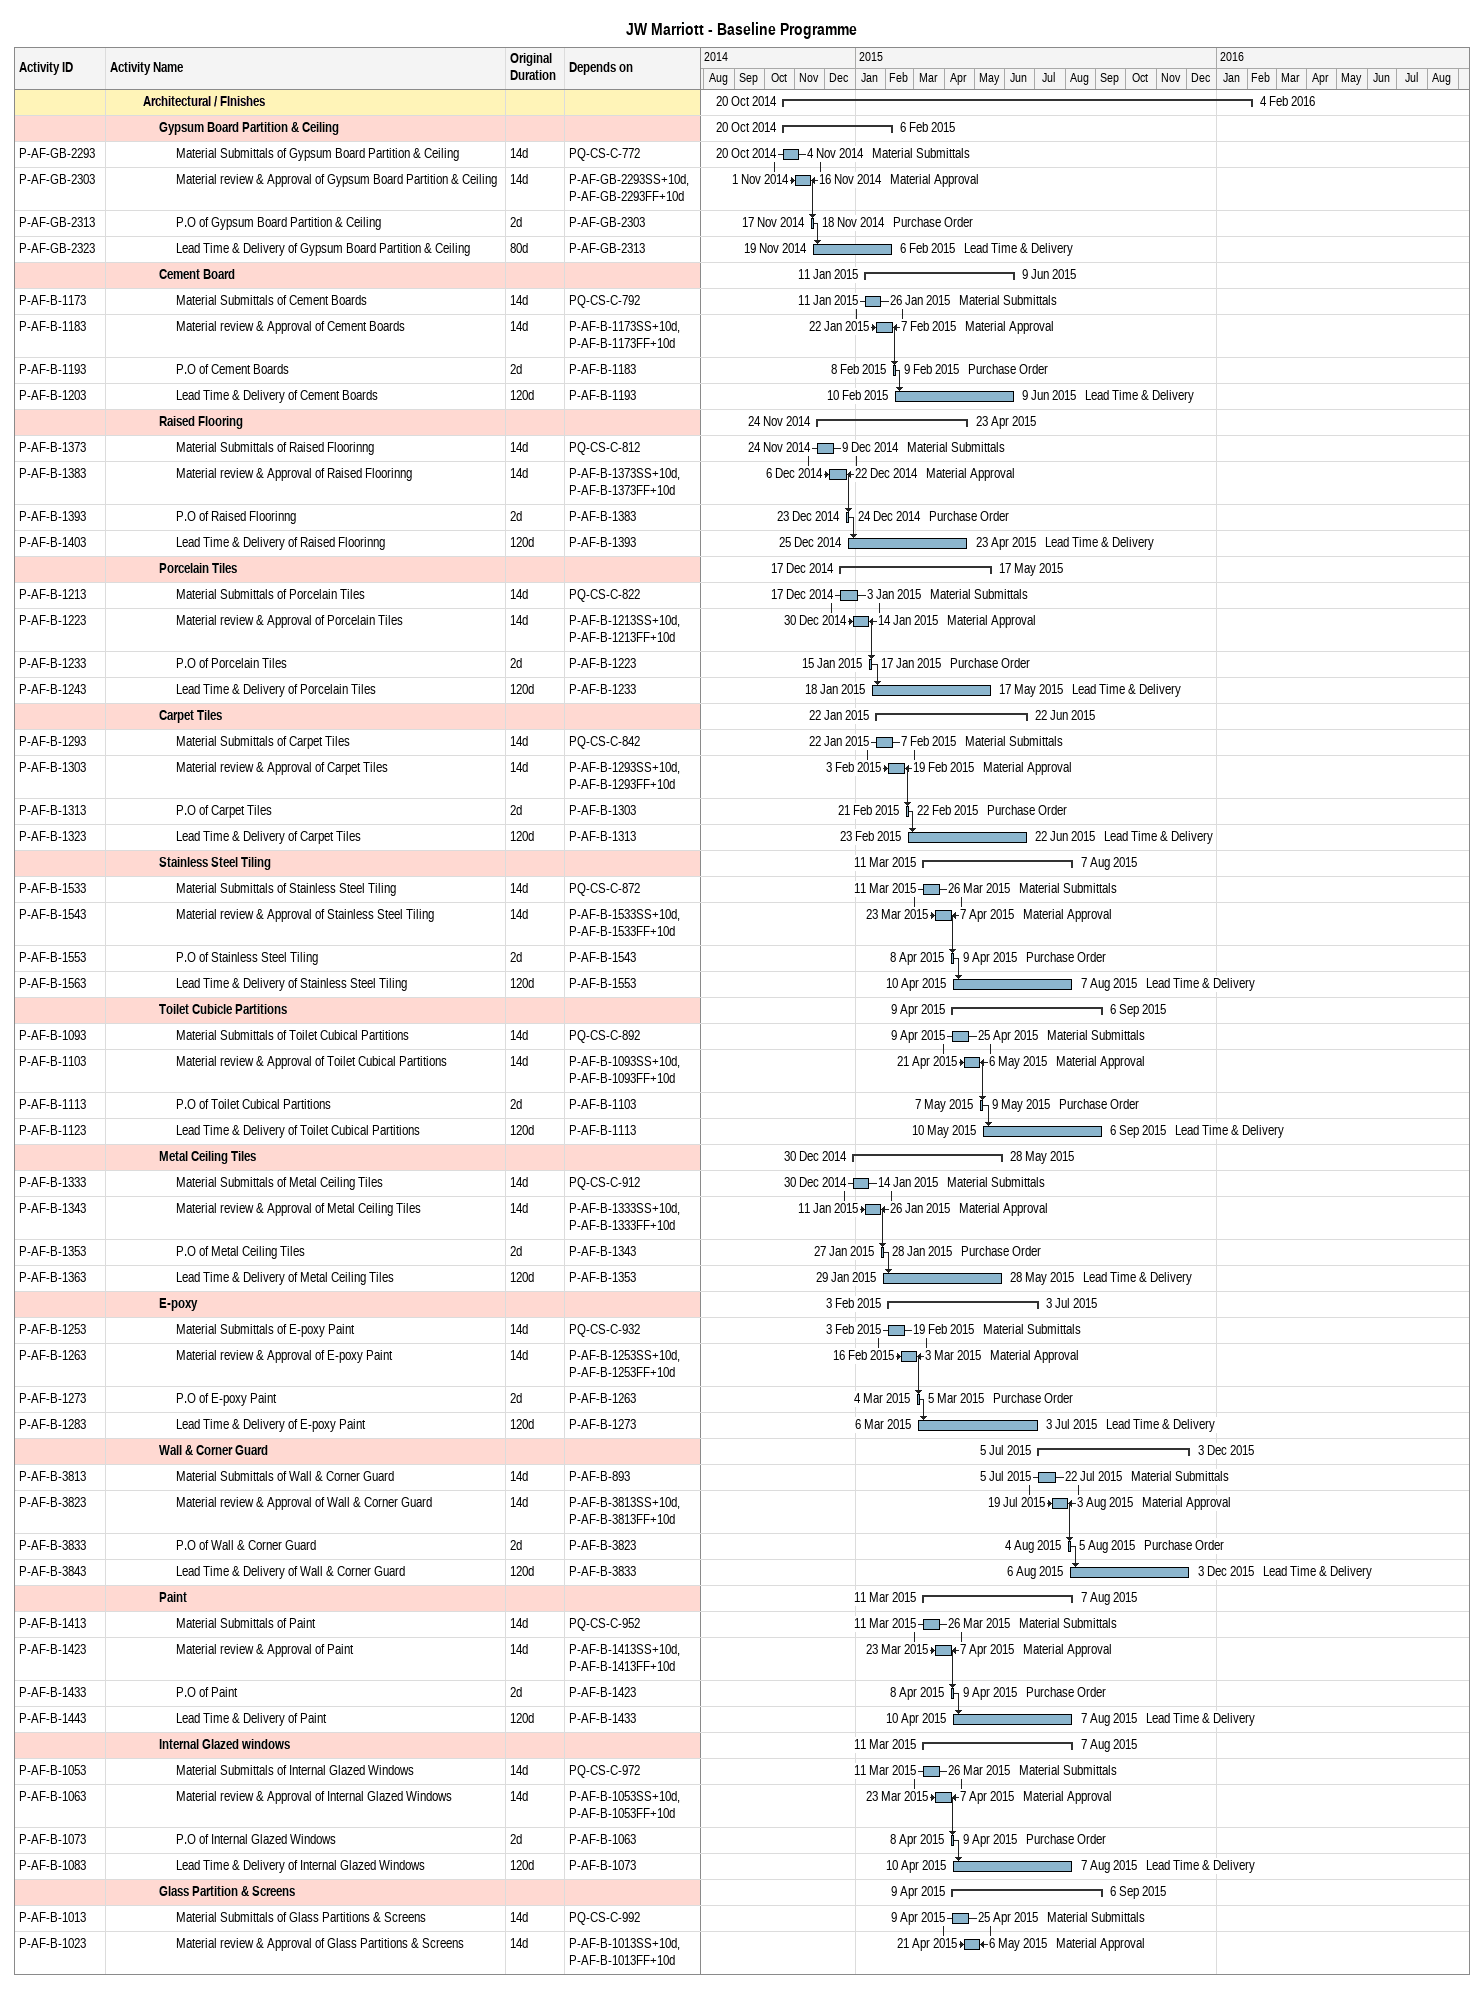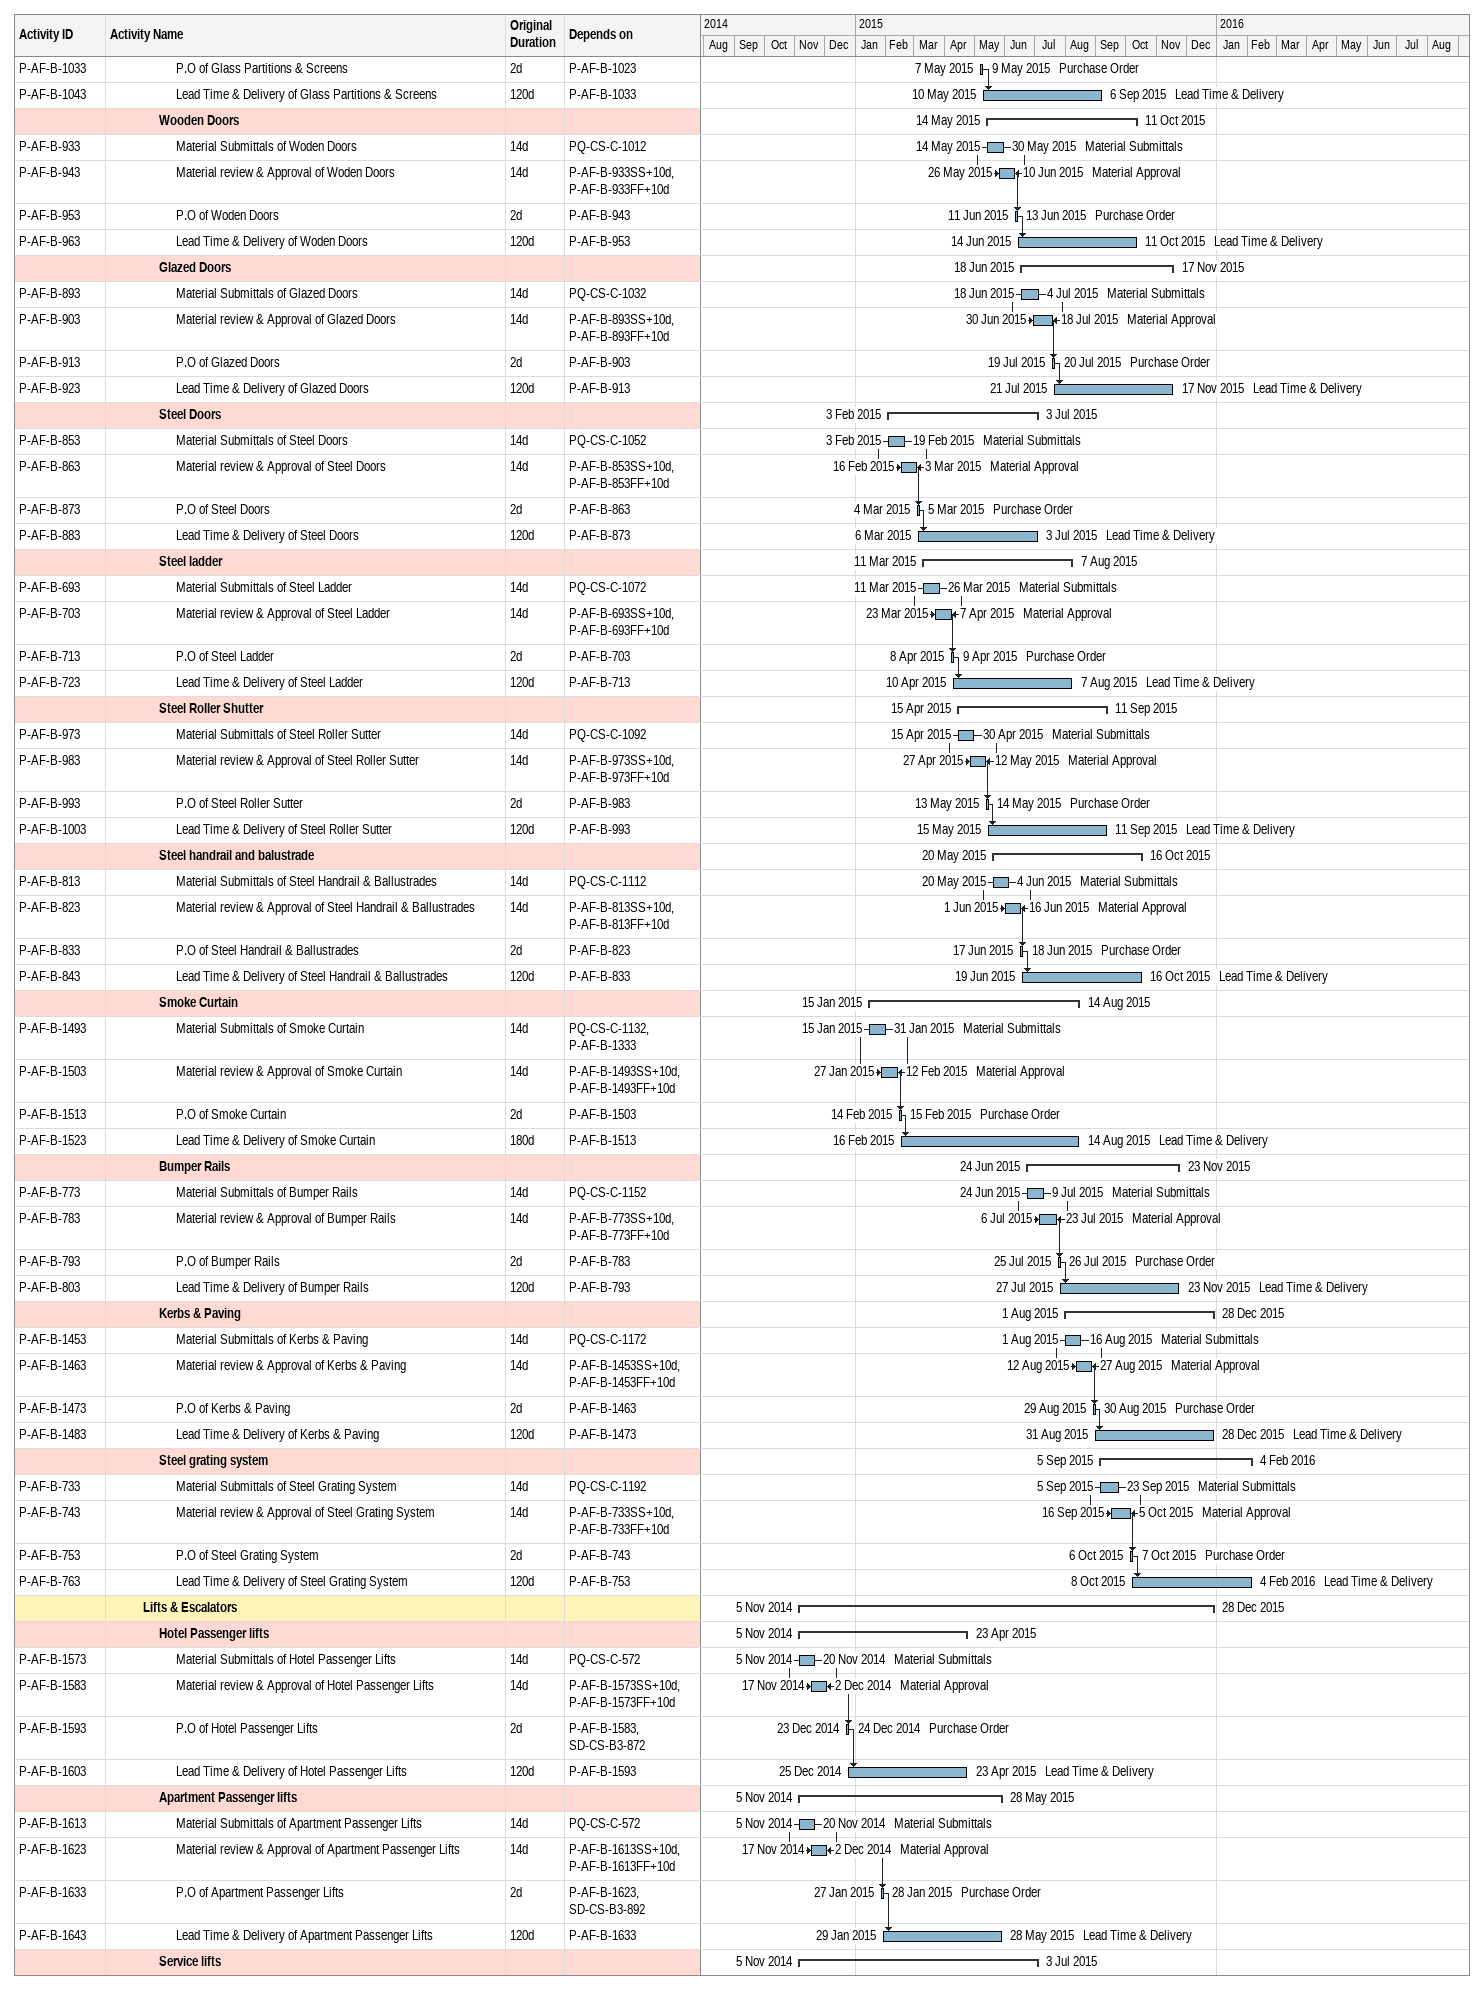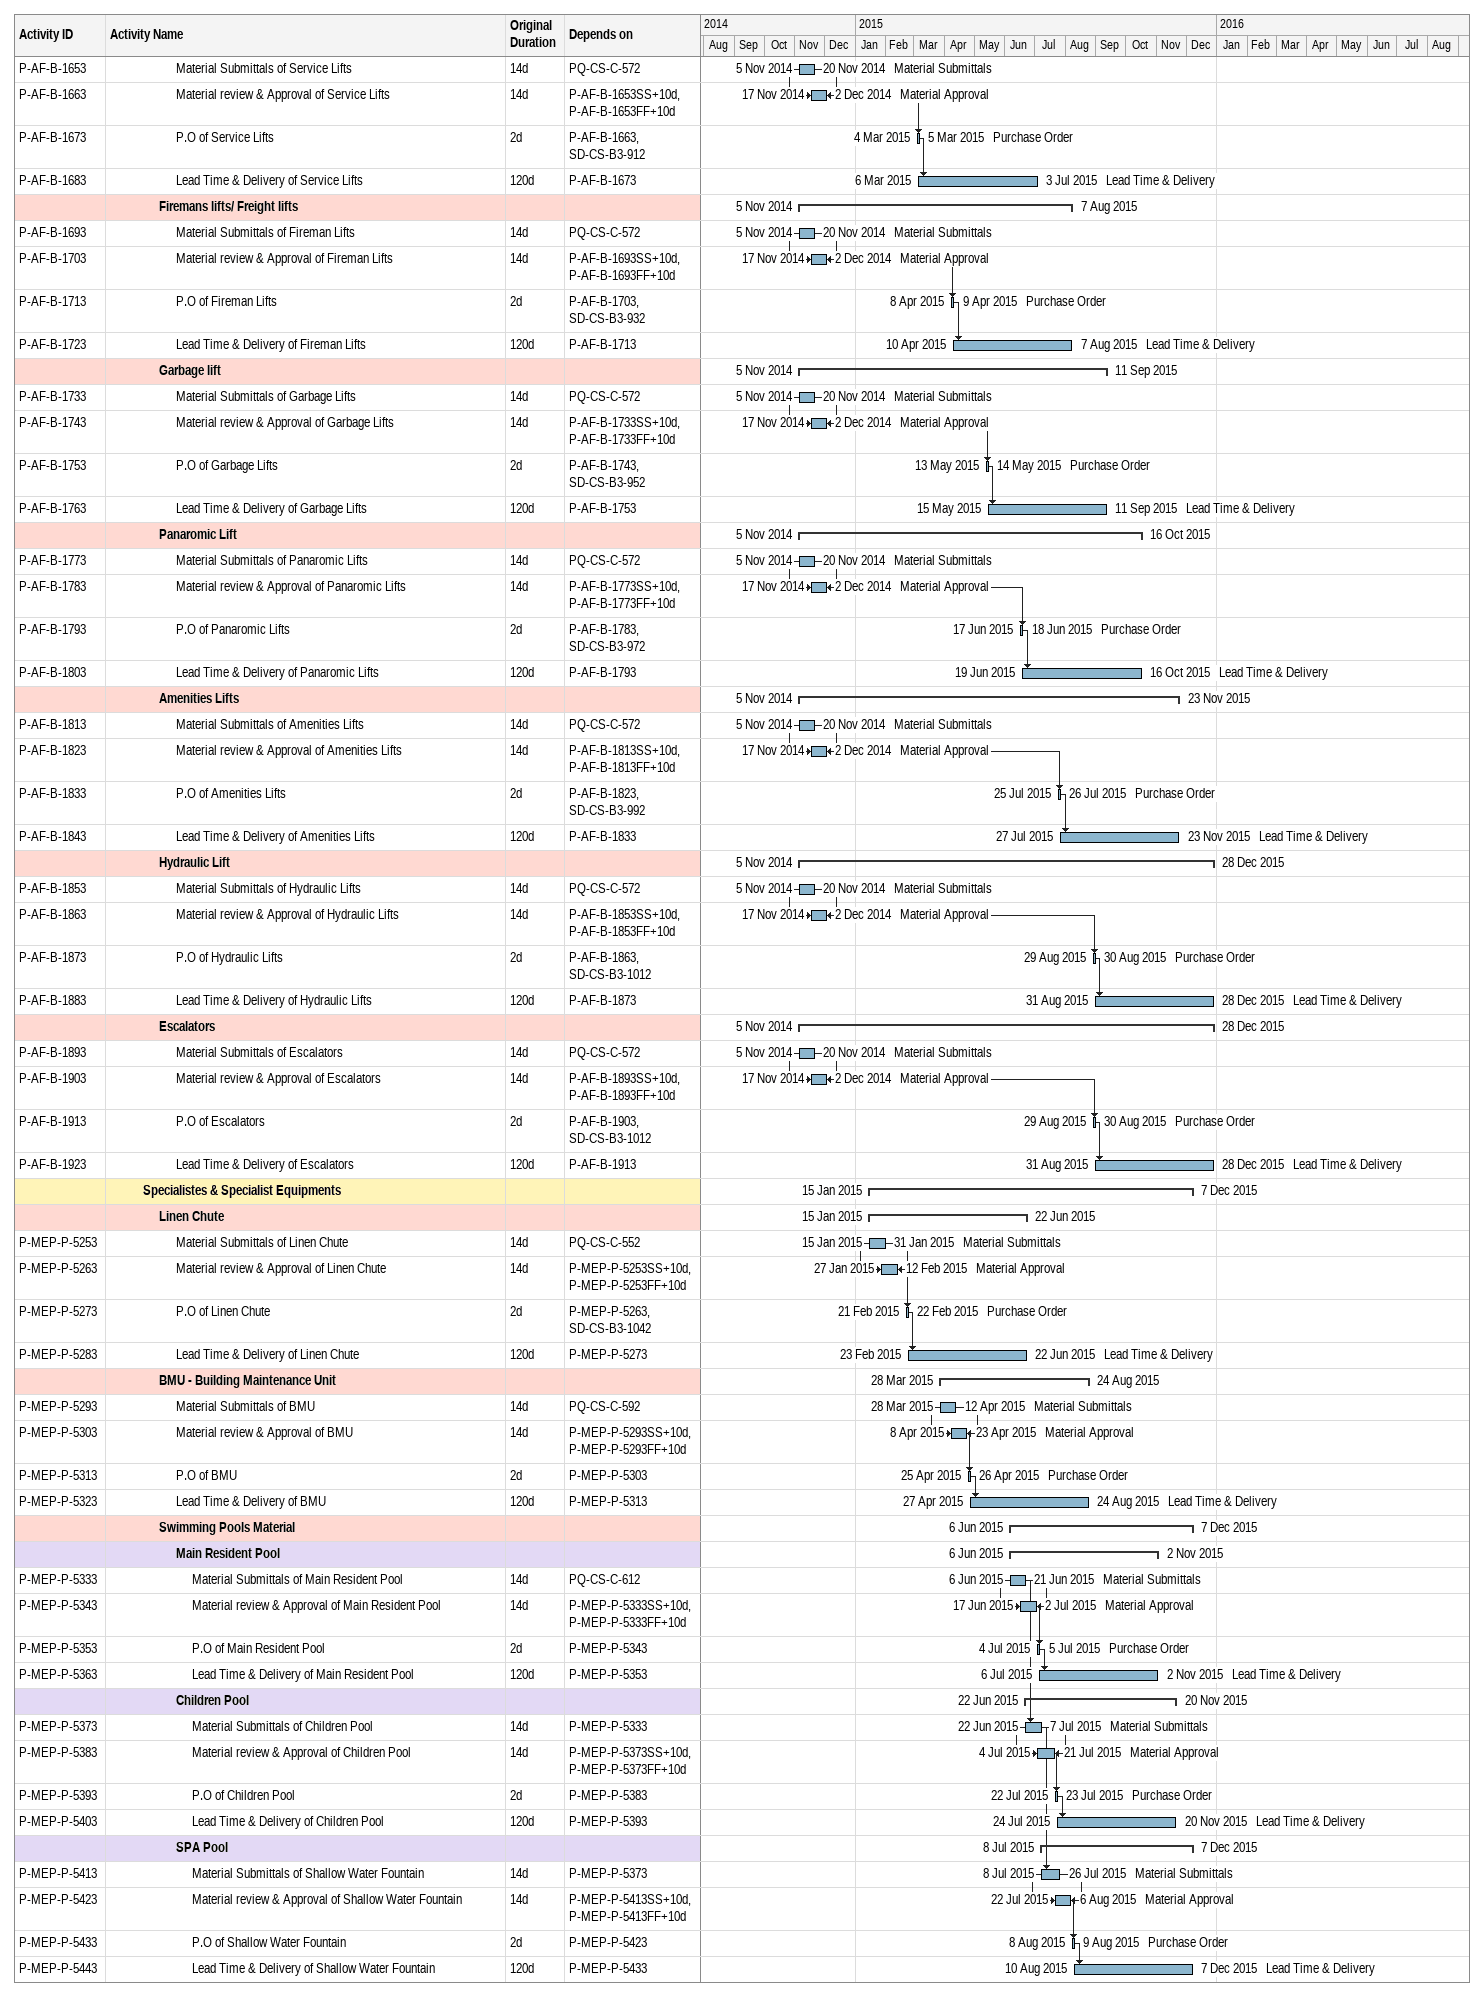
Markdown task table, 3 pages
JW Marriott - Baseline Programme

| ID | Level | Task | Original duration | Start | Finish | Predecessors | Resources |
|---|---|---|---|---|---|---|---|
|  | 3 | **Architectural / FInishes** |  | 2014-10-20 | 2016-02-04 |  |  |
|  | 4 | **Gypsum Board Partition & Ceiling** |  | 2014-10-20 | 2015-02-06 |  |  |
| P-AF-GB-2293 | 5 | Material Submittals of Gypsum Board Partition & Ceiling | 14d | 2014-10-20 | 2014-11-04 | PQ-CS-C-772 | Material Submittals |
| P-AF-GB-2303 | 5 | Material review & Approval of Gypsum Board Partition & Ceiling | 14d | 2014-11-01 | 2014-11-16 | P-AF-GB-2293SS+10d, P-AF-GB-2293FF+10d | Material Approval |
| P-AF-GB-2313 | 5 | P.O of Gypsum Board Partition & Ceiling | 2d | 2014-11-17 | 2014-11-18 | P-AF-GB-2303 | Purchase Order |
| P-AF-GB-2323 | 5 | Lead Time & Delivery of Gypsum Board Partition & Ceiling | 80d | 2014-11-19 | 2015-02-06 | P-AF-GB-2313 | Lead Time & Delivery |
|  | 4 | **Cement Board** |  | 2015-01-11 | 2015-06-09 |  |  |
| P-AF-B-1173 | 5 | Material Submittals of Cement Boards | 14d | 2015-01-11 | 2015-01-26 | PQ-CS-C-792 | Material Submittals |
| P-AF-B-1183 | 5 | Material review & Approval of Cement Boards | 14d | 2015-01-22 | 2015-02-07 | P-AF-B-1173SS+10d, P-AF-B-1173FF+10d | Material Approval |
| P-AF-B-1193 | 5 | P.O of Cement Boards | 2d | 2015-02-08 | 2015-02-09 | P-AF-B-1183 | Purchase Order |
| P-AF-B-1203 | 5 | Lead Time & Delivery of Cement Boards | 120d | 2015-02-10 | 2015-06-09 | P-AF-B-1193 | Lead Time & Delivery |
|  | 4 | **Raised Flooring** |  | 2014-11-24 | 2015-04-23 |  |  |
| P-AF-B-1373 | 5 | Material Submittals of Raised Floorinng | 14d | 2014-11-24 | 2014-12-09 | PQ-CS-C-812 | Material Submittals |
| P-AF-B-1383 | 5 | Material review & Approval of Raised Floorinng | 14d | 2014-12-06 | 2014-12-22 | P-AF-B-1373SS+10d, P-AF-B-1373FF+10d | Material Approval |
| P-AF-B-1393 | 5 | P.O of Raised Floorinng | 2d | 2014-12-23 | 2014-12-24 | P-AF-B-1383 | Purchase Order |
| P-AF-B-1403 | 5 | Lead Time & Delivery of Raised Floorinng | 120d | 2014-12-25 | 2015-04-23 | P-AF-B-1393 | Lead Time & Delivery |
|  | 4 | **Porcelain Tiles** |  | 2014-12-17 | 2015-05-17 |  |  |
| P-AF-B-1213 | 5 | Material Submittals of Porcelain Tiles | 14d | 2014-12-17 | 2015-01-03 | PQ-CS-C-822 | Material Submittals |
| P-AF-B-1223 | 5 | Material review & Approval of Porcelain Tiles | 14d | 2014-12-30 | 2015-01-14 | P-AF-B-1213SS+10d, P-AF-B-1213FF+10d | Material Approval |
| P-AF-B-1233 | 5 | P.O of Porcelain Tiles | 2d | 2015-01-15 | 2015-01-17 | P-AF-B-1223 | Purchase Order |
| P-AF-B-1243 | 5 | Lead Time & Delivery of Porcelain Tiles | 120d | 2015-01-18 | 2015-05-17 | P-AF-B-1233 | Lead Time & Delivery |
|  | 4 | **Carpet Tiles** |  | 2015-01-22 | 2015-06-22 |  |  |
| P-AF-B-1293 | 5 | Material Submittals of Carpet Tiles | 14d | 2015-01-22 | 2015-02-07 | PQ-CS-C-842 | Material Submittals |
| P-AF-B-1303 | 5 | Material review & Approval of Carpet Tiles | 14d | 2015-02-03 | 2015-02-19 | P-AF-B-1293SS+10d, P-AF-B-1293FF+10d | Material Approval |
| P-AF-B-1313 | 5 | P.O of Carpet Tiles | 2d | 2015-02-21 | 2015-02-22 | P-AF-B-1303 | Purchase Order |
| P-AF-B-1323 | 5 | Lead Time & Delivery of Carpet Tiles | 120d | 2015-02-23 | 2015-06-22 | P-AF-B-1313 | Lead Time & Delivery |
|  | 4 | **Stainless Steel Tiling** |  | 2015-03-11 | 2015-08-07 |  |  |
| P-AF-B-1533 | 5 | Material Submittals of Stainless Steel Tiling | 14d | 2015-03-11 | 2015-03-26 | PQ-CS-C-872 | Material Submittals |
| P-AF-B-1543 | 5 | Material review & Approval of Stainless Steel Tiling | 14d | 2015-03-23 | 2015-04-07 | P-AF-B-1533SS+10d, P-AF-B-1533FF+10d | Material Approval |
| P-AF-B-1553 | 5 | P.O of Stainless Steel Tiling | 2d | 2015-04-08 | 2015-04-09 | P-AF-B-1543 | Purchase Order |
| P-AF-B-1563 | 5 | Lead Time & Delivery of Stainless Steel Tiling | 120d | 2015-04-10 | 2015-08-07 | P-AF-B-1553 | Lead Time & Delivery |
|  | 4 | **Toilet Cubicle Partitions** |  | 2015-04-09 | 2015-09-06 |  |  |
| P-AF-B-1093 | 5 | Material Submittals of Toilet Cubical Partitions | 14d | 2015-04-09 | 2015-04-25 | PQ-CS-C-892 | Material Submittals |
| P-AF-B-1103 | 5 | Material review & Approval of Toilet Cubical Partitions | 14d | 2015-04-21 | 2015-05-06 | P-AF-B-1093SS+10d, P-AF-B-1093FF+10d | Material Approval |
| P-AF-B-1113 | 5 | P.O of Toilet Cubical Partitions | 2d | 2015-05-07 | 2015-05-09 | P-AF-B-1103 | Purchase Order |
| P-AF-B-1123 | 5 | Lead Time & Delivery of Toilet Cubical Partitions | 120d | 2015-05-10 | 2015-09-06 | P-AF-B-1113 | Lead Time & Delivery |
|  | 4 | **Metal Ceiling Tiles** |  | 2014-12-30 | 2015-05-28 |  |  |
| P-AF-B-1333 | 5 | Material Submittals of Metal Ceiling Tiles | 14d | 2014-12-30 | 2015-01-14 | PQ-CS-C-912 | Material Submittals |
| P-AF-B-1343 | 5 | Material review & Approval of Metal Ceiling Tiles | 14d | 2015-01-11 | 2015-01-26 | P-AF-B-1333SS+10d, P-AF-B-1333FF+10d | Material Approval |
| P-AF-B-1353 | 5 | P.O of Metal Ceiling Tiles | 2d | 2015-01-27 | 2015-01-28 | P-AF-B-1343 | Purchase Order |
| P-AF-B-1363 | 5 | Lead Time & Delivery of Metal Ceiling Tiles | 120d | 2015-01-29 | 2015-05-28 | P-AF-B-1353 | Lead Time & Delivery |
|  | 4 | **E-poxy** |  | 2015-02-03 | 2015-07-03 |  |  |
| P-AF-B-1253 | 5 | Material Submittals of E-poxy Paint | 14d | 2015-02-03 | 2015-02-19 | PQ-CS-C-932 | Material Submittals |
| P-AF-B-1263 | 5 | Material review & Approval of E-poxy Paint | 14d | 2015-02-16 | 2015-03-03 | P-AF-B-1253SS+10d, P-AF-B-1253FF+10d | Material Approval |
| P-AF-B-1273 | 5 | P.O of E-poxy Paint | 2d | 2015-03-04 | 2015-03-05 | P-AF-B-1263 | Purchase Order |
| P-AF-B-1283 | 5 | Lead Time & Delivery of E-poxy Paint | 120d | 2015-03-06 | 2015-07-03 | P-AF-B-1273 | Lead Time & Delivery |
|  | 4 | **Wall & Corner Guard** |  | 2015-07-05 | 2015-12-03 |  |  |
| P-AF-B-3813 | 5 | Material Submittals of Wall & Corner Guard | 14d | 2015-07-05 | 2015-07-22 | P-AF-B-893 | Material Submittals |
| P-AF-B-3823 | 5 | Material review & Approval of Wall & Corner Guard | 14d | 2015-07-19 | 2015-08-03 | P-AF-B-3813SS+10d, P-AF-B-3813FF+10d | Material Approval |
| P-AF-B-3833 | 5 | P.O of Wall & Corner Guard | 2d | 2015-08-04 | 2015-08-05 | P-AF-B-3823 | Purchase Order |
| P-AF-B-3843 | 5 | Lead Time & Delivery of Wall & Corner Guard | 120d | 2015-08-06 | 2015-12-03 | P-AF-B-3833 | Lead Time & Delivery |
|  | 4 | **Paint** |  | 2015-03-11 | 2015-08-07 |  |  |
| P-AF-B-1413 | 5 | Material Submittals of Paint | 14d | 2015-03-11 | 2015-03-26 | PQ-CS-C-952 | Material Submittals |
| P-AF-B-1423 | 5 | Material review & Approval of Paint | 14d | 2015-03-23 | 2015-04-07 | P-AF-B-1413SS+10d, P-AF-B-1413FF+10d | Material Approval |
| P-AF-B-1433 | 5 | P.O of Paint | 2d | 2015-04-08 | 2015-04-09 | P-AF-B-1423 | Purchase Order |
| P-AF-B-1443 | 5 | Lead Time & Delivery of Paint | 120d | 2015-04-10 | 2015-08-07 | P-AF-B-1433 | Lead Time & Delivery |
|  | 4 | **Internal Glazed windows** |  | 2015-03-11 | 2015-08-07 |  |  |
| P-AF-B-1053 | 5 | Material Submittals of Internal Glazed Windows | 14d | 2015-03-11 | 2015-03-26 | PQ-CS-C-972 | Material Submittals |
| P-AF-B-1063 | 5 | Material review & Approval of Internal Glazed Windows | 14d | 2015-03-23 | 2015-04-07 | P-AF-B-1053SS+10d, P-AF-B-1053FF+10d | Material Approval |
| P-AF-B-1073 | 5 | P.O of Internal Glazed Windows | 2d | 2015-04-08 | 2015-04-09 | P-AF-B-1063 | Purchase Order |
| P-AF-B-1083 | 5 | Lead Time & Delivery of Internal Glazed Windows | 120d | 2015-04-10 | 2015-08-07 | P-AF-B-1073 | Lead Time & Delivery |
|  | 4 | **Glass Partition & Screens** |  | 2015-04-09 | 2015-09-06 |  |  |
| P-AF-B-1013 | 5 | Material Submittals of Glass Partitions & Screens | 14d | 2015-04-09 | 2015-04-25 | PQ-CS-C-992 | Material Submittals |
| P-AF-B-1023 | 5 | Material review & Approval of Glass Partitions & Screens | 14d | 2015-04-21 | 2015-05-06 | P-AF-B-1013SS+10d, P-AF-B-1013FF+10d | Material Approval |
| P-AF-B-1033 | 5 | P.O of Glass Partitions & Screens | 2d | 2015-05-07 | 2015-05-09 | P-AF-B-1023 | Purchase Order |
| P-AF-B-1043 | 5 | Lead Time & Delivery of Glass Partitions & Screens | 120d | 2015-05-10 | 2015-09-06 | P-AF-B-1033 | Lead Time & Delivery |
|  | 4 | **Wooden Doors** |  | 2015-05-14 | 2015-10-11 |  |  |
| P-AF-B-933 | 5 | Material Submittals of Woden Doors | 14d | 2015-05-14 | 2015-05-30 | PQ-CS-C-1012 | Material Submittals |
| P-AF-B-943 | 5 | Material review & Approval of Woden Doors | 14d | 2015-05-26 | 2015-06-10 | P-AF-B-933SS+10d, P-AF-B-933FF+10d | Material Approval |
| P-AF-B-953 | 5 | P.O of Woden Doors | 2d | 2015-06-11 | 2015-06-13 | P-AF-B-943 | Purchase Order |
| P-AF-B-963 | 5 | Lead Time & Delivery of Woden Doors | 120d | 2015-06-14 | 2015-10-11 | P-AF-B-953 | Lead Time & Delivery |
|  | 4 | **Glazed Doors** |  | 2015-06-18 | 2015-11-17 |  |  |
| P-AF-B-893 | 5 | Material Submittals of Glazed Doors | 14d | 2015-06-18 | 2015-07-04 | PQ-CS-C-1032 | Material Submittals |
| P-AF-B-903 | 5 | Material review & Approval of Glazed Doors | 14d | 2015-06-30 | 2015-07-18 | P-AF-B-893SS+10d, P-AF-B-893FF+10d | Material Approval |
| P-AF-B-913 | 5 | P.O of Glazed Doors | 2d | 2015-07-19 | 2015-07-20 | P-AF-B-903 | Purchase Order |
| P-AF-B-923 | 5 | Lead Time & Delivery of Glazed Doors | 120d | 2015-07-21 | 2015-11-17 | P-AF-B-913 | Lead Time & Delivery |
|  | 4 | **Steel Doors** |  | 2015-02-03 | 2015-07-03 |  |  |
| P-AF-B-853 | 5 | Material Submittals of Steel Doors | 14d | 2015-02-03 | 2015-02-19 | PQ-CS-C-1052 | Material Submittals |
| P-AF-B-863 | 5 | Material review & Approval of Steel Doors | 14d | 2015-02-16 | 2015-03-03 | P-AF-B-853SS+10d, P-AF-B-853FF+10d | Material Approval |
| P-AF-B-873 | 5 | P.O of Steel Doors | 2d | 2015-03-04 | 2015-03-05 | P-AF-B-863 | Purchase Order |
| P-AF-B-883 | 5 | Lead Time & Delivery of Steel Doors | 120d | 2015-03-06 | 2015-07-03 | P-AF-B-873 | Lead Time & Delivery |
|  | 4 | **Steel ladder** |  | 2015-03-11 | 2015-08-07 |  |  |
| P-AF-B-693 | 5 | Material Submittals of Steel Ladder | 14d | 2015-03-11 | 2015-03-26 | PQ-CS-C-1072 | Material Submittals |
| P-AF-B-703 | 5 | Material review & Approval of Steel Ladder | 14d | 2015-03-23 | 2015-04-07 | P-AF-B-693SS+10d, P-AF-B-693FF+10d | Material Approval |
| P-AF-B-713 | 5 | P.O of Steel Ladder | 2d | 2015-04-08 | 2015-04-09 | P-AF-B-703 | Purchase Order |
| P-AF-B-723 | 5 | Lead Time & Delivery of Steel Ladder | 120d | 2015-04-10 | 2015-08-07 | P-AF-B-713 | Lead Time & Delivery |
|  | 4 | **Steel Roller Shutter** |  | 2015-04-15 | 2015-09-11 |  |  |
| P-AF-B-973 | 5 | Material Submittals of Steel Roller Sutter | 14d | 2015-04-15 | 2015-04-30 | PQ-CS-C-1092 | Material Submittals |
| P-AF-B-983 | 5 | Material review & Approval of Steel Roller Sutter | 14d | 2015-04-27 | 2015-05-12 | P-AF-B-973SS+10d, P-AF-B-973FF+10d | Material Approval |
| P-AF-B-993 | 5 | P.O of Steel Roller Sutter | 2d | 2015-05-13 | 2015-05-14 | P-AF-B-983 | Purchase Order |
| P-AF-B-1003 | 5 | Lead Time & Delivery of Steel Roller Sutter | 120d | 2015-05-15 | 2015-09-11 | P-AF-B-993 | Lead Time & Delivery |
|  | 4 | **Steel handrail and balustrade** |  | 2015-05-20 | 2015-10-16 |  |  |
| P-AF-B-813 | 5 | Material Submittals of Steel Handrail & Ballustrades | 14d | 2015-05-20 | 2015-06-04 | PQ-CS-C-1112 | Material Submittals |
| P-AF-B-823 | 5 | Material review & Approval of Steel Handrail & Ballustrades | 14d | 2015-06-01 | 2015-06-16 | P-AF-B-813SS+10d, P-AF-B-813FF+10d | Material Approval |
| P-AF-B-833 | 5 | P.O of Steel Handrail & Ballustrades | 2d | 2015-06-17 | 2015-06-18 | P-AF-B-823 | Purchase Order |
| P-AF-B-843 | 5 | Lead Time & Delivery of Steel Handrail & Ballustrades | 120d | 2015-06-19 | 2015-10-16 | P-AF-B-833 | Lead Time & Delivery |
|  | 4 | **Smoke Curtain** |  | 2015-01-15 | 2015-08-14 |  |  |
| P-AF-B-1493 | 5 | Material Submittals of Smoke Curtain | 14d | 2015-01-15 | 2015-01-31 | PQ-CS-C-1132, P-AF-B-1333 | Material Submittals |
| P-AF-B-1503 | 5 | Material review & Approval of Smoke Curtain | 14d | 2015-01-27 | 2015-02-12 | P-AF-B-1493SS+10d, P-AF-B-1493FF+10d | Material Approval |
| P-AF-B-1513 | 5 | P.O of Smoke Curtain | 2d | 2015-02-14 | 2015-02-15 | P-AF-B-1503 | Purchase Order |
| P-AF-B-1523 | 5 | Lead Time & Delivery of Smoke Curtain | 180d | 2015-02-16 | 2015-08-14 | P-AF-B-1513 | Lead Time & Delivery |
|  | 4 | **Bumper Rails** |  | 2015-06-24 | 2015-11-23 |  |  |
| P-AF-B-773 | 5 | Material Submittals of Bumper Rails | 14d | 2015-06-24 | 2015-07-09 | PQ-CS-C-1152 | Material Submittals |
| P-AF-B-783 | 5 | Material review & Approval of Bumper Rails | 14d | 2015-07-06 | 2015-07-23 | P-AF-B-773SS+10d, P-AF-B-773FF+10d | Material Approval |
| P-AF-B-793 | 5 | P.O of Bumper Rails | 2d | 2015-07-25 | 2015-07-26 | P-AF-B-783 | Purchase Order |
| P-AF-B-803 | 5 | Lead Time & Delivery of Bumper Rails | 120d | 2015-07-27 | 2015-11-23 | P-AF-B-793 | Lead Time & Delivery |
|  | 4 | **Kerbs & Paving** |  | 2015-08-01 | 2015-12-28 |  |  |
| P-AF-B-1453 | 5 | Material Submittals of Kerbs & Paving | 14d | 2015-08-01 | 2015-08-16 | PQ-CS-C-1172 | Material Submittals |
| P-AF-B-1463 | 5 | Material review & Approval of Kerbs & Paving | 14d | 2015-08-12 | 2015-08-27 | P-AF-B-1453SS+10d, P-AF-B-1453FF+10d | Material Approval |
| P-AF-B-1473 | 5 | P.O of Kerbs & Paving | 2d | 2015-08-29 | 2015-08-30 | P-AF-B-1463 | Purchase Order |
| P-AF-B-1483 | 5 | Lead Time & Delivery of Kerbs & Paving | 120d | 2015-08-31 | 2015-12-28 | P-AF-B-1473 | Lead Time & Delivery |
|  | 4 | **Steel grating system** |  | 2015-09-05 | 2016-02-04 |  |  |
| P-AF-B-733 | 5 | Material Submittals of Steel Grating System | 14d | 2015-09-05 | 2015-09-23 | PQ-CS-C-1192 | Material Submittals |
| P-AF-B-743 | 5 | Material review & Approval of Steel Grating System | 14d | 2015-09-16 | 2015-10-05 | P-AF-B-733SS+10d, P-AF-B-733FF+10d | Material Approval |
| P-AF-B-753 | 5 | P.O of Steel Grating System | 2d | 2015-10-06 | 2015-10-07 | P-AF-B-743 | Purchase Order |
| P-AF-B-763 | 5 | Lead Time & Delivery of Steel Grating System | 120d | 2015-10-08 | 2016-02-04 | P-AF-B-753 | Lead Time & Delivery |
|  | 3 | **Lifts & Escalators** |  | 2014-11-05 | 2015-12-28 |  |  |
|  | 4 | **Hotel Passenger lifts** |  | 2014-11-05 | 2015-04-23 |  |  |
| P-AF-B-1573 | 5 | Material Submittals of Hotel Passenger Lifts | 14d | 2014-11-05 | 2014-11-20 | PQ-CS-C-572 | Material Submittals |
| P-AF-B-1583 | 5 | Material review & Approval of Hotel Passenger Lifts | 14d | 2014-11-17 | 2014-12-02 | P-AF-B-1573SS+10d, P-AF-B-1573FF+10d | Material Approval |
| P-AF-B-1593 | 5 | P.O of Hotel Passenger Lifts | 2d | 2014-12-23 | 2014-12-24 | P-AF-B-1583, SD-CS-B3-872 | Purchase Order |
| P-AF-B-1603 | 5 | Lead Time & Delivery of Hotel Passenger Lifts | 120d | 2014-12-25 | 2015-04-23 | P-AF-B-1593 | Lead Time & Delivery |
|  | 4 | **Apartment Passenger lifts** |  | 2014-11-05 | 2015-05-28 |  |  |
| P-AF-B-1613 | 5 | Material Submittals of Apartment Passenger Lifts | 14d | 2014-11-05 | 2014-11-20 | PQ-CS-C-572 | Material Submittals |
| P-AF-B-1623 | 5 | Material review & Approval of Apartment Passenger Lifts | 14d | 2014-11-17 | 2014-12-02 | P-AF-B-1613SS+10d, P-AF-B-1613FF+10d | Material Approval |
| P-AF-B-1633 | 5 | P.O of Apartment Passenger Lifts | 2d | 2015-01-27 | 2015-01-28 | P-AF-B-1623, SD-CS-B3-892 | Purchase Order |
| P-AF-B-1643 | 5 | Lead Time & Delivery of Apartment Passenger Lifts | 120d | 2015-01-29 | 2015-05-28 | P-AF-B-1633 | Lead Time & Delivery |
|  | 4 | **Service lifts** |  | 2014-11-05 | 2015-07-03 |  |  |
| P-AF-B-1653 | 5 | Material Submittals of Service Lifts | 14d | 2014-11-05 | 2014-11-20 | PQ-CS-C-572 | Material Submittals |
| P-AF-B-1663 | 5 | Material review & Approval of Service Lifts | 14d | 2014-11-17 | 2014-12-02 | P-AF-B-1653SS+10d, P-AF-B-1653FF+10d | Material Approval |
| P-AF-B-1673 | 5 | P.O of Service Lifts | 2d | 2015-03-04 | 2015-03-05 | P-AF-B-1663, SD-CS-B3-912 | Purchase Order |
| P-AF-B-1683 | 5 | Lead Time & Delivery of Service Lifts | 120d | 2015-03-06 | 2015-07-03 | P-AF-B-1673 | Lead Time & Delivery |
|  | 4 | **Firemans lifts/ Freight lifts** |  | 2014-11-05 | 2015-08-07 |  |  |
| P-AF-B-1693 | 5 | Material Submittals of Fireman Lifts | 14d | 2014-11-05 | 2014-11-20 | PQ-CS-C-572 | Material Submittals |
| P-AF-B-1703 | 5 | Material review & Approval of Fireman Lifts | 14d | 2014-11-17 | 2014-12-02 | P-AF-B-1693SS+10d, P-AF-B-1693FF+10d | Material Approval |
| P-AF-B-1713 | 5 | P.O of Fireman Lifts | 2d | 2015-04-08 | 2015-04-09 | P-AF-B-1703, SD-CS-B3-932 | Purchase Order |
| P-AF-B-1723 | 5 | Lead Time & Delivery of Fireman Lifts | 120d | 2015-04-10 | 2015-08-07 | P-AF-B-1713 | Lead Time & Delivery |
|  | 4 | **Garbage lift** |  | 2014-11-05 | 2015-09-11 |  |  |
| P-AF-B-1733 | 5 | Material Submittals of Garbage Lifts | 14d | 2014-11-05 | 2014-11-20 | PQ-CS-C-572 | Material Submittals |
| P-AF-B-1743 | 5 | Material review & Approval of Garbage Lifts | 14d | 2014-11-17 | 2014-12-02 | P-AF-B-1733SS+10d, P-AF-B-1733FF+10d | Material Approval |
| P-AF-B-1753 | 5 | P.O of Garbage Lifts | 2d | 2015-05-13 | 2015-05-14 | P-AF-B-1743, SD-CS-B3-952 | Purchase Order |
| P-AF-B-1763 | 5 | Lead Time & Delivery of Garbage Lifts | 120d | 2015-05-15 | 2015-09-11 | P-AF-B-1753 | Lead Time & Delivery |
|  | 4 | **Panaromic Lift** |  | 2014-11-05 | 2015-10-16 |  |  |
| P-AF-B-1773 | 5 | Material Submittals of Panaromic Lifts | 14d | 2014-11-05 | 2014-11-20 | PQ-CS-C-572 | Material Submittals |
| P-AF-B-1783 | 5 | Material review & Approval of Panaromic Lifts | 14d | 2014-11-17 | 2014-12-02 | P-AF-B-1773SS+10d, P-AF-B-1773FF+10d | Material Approval |
| P-AF-B-1793 | 5 | P.O of Panaromic Lifts | 2d | 2015-06-17 | 2015-06-18 | P-AF-B-1783, SD-CS-B3-972 | Purchase Order |
| P-AF-B-1803 | 5 | Lead Time & Delivery of Panaromic Lifts | 120d | 2015-06-19 | 2015-10-16 | P-AF-B-1793 | Lead Time & Delivery |
|  | 4 | **Amenities Lifts** |  | 2014-11-05 | 2015-11-23 |  |  |
| P-AF-B-1813 | 5 | Material Submittals of Amenities Lifts | 14d | 2014-11-05 | 2014-11-20 | PQ-CS-C-572 | Material Submittals |
| P-AF-B-1823 | 5 | Material review & Approval of Amenities Lifts | 14d | 2014-11-17 | 2014-12-02 | P-AF-B-1813SS+10d, P-AF-B-1813FF+10d | Material Approval |
| P-AF-B-1833 | 5 | P.O of Amenities Lifts | 2d | 2015-07-25 | 2015-07-26 | P-AF-B-1823, SD-CS-B3-992 | Purchase Order |
| P-AF-B-1843 | 5 | Lead Time & Delivery of Amenities Lifts | 120d | 2015-07-27 | 2015-11-23 | P-AF-B-1833 | Lead Time & Delivery |
|  | 4 | **Hydraulic Lift** |  | 2014-11-05 | 2015-12-28 |  |  |
| P-AF-B-1853 | 5 | Material Submittals of Hydraulic Lifts | 14d | 2014-11-05 | 2014-11-20 | PQ-CS-C-572 | Material Submittals |
| P-AF-B-1863 | 5 | Material review & Approval of Hydraulic Lifts | 14d | 2014-11-17 | 2014-12-02 | P-AF-B-1853SS+10d, P-AF-B-1853FF+10d | Material Approval |
| P-AF-B-1873 | 5 | P.O of Hydraulic Lifts | 2d | 2015-08-29 | 2015-08-30 | P-AF-B-1863, SD-CS-B3-1012 | Purchase Order |
| P-AF-B-1883 | 5 | Lead Time & Delivery of Hydraulic Lifts | 120d | 2015-08-31 | 2015-12-28 | P-AF-B-1873 | Lead Time & Delivery |
|  | 4 | **Escalators** |  | 2014-11-05 | 2015-12-28 |  |  |
| P-AF-B-1893 | 5 | Material Submittals of Escalators | 14d | 2014-11-05 | 2014-11-20 | PQ-CS-C-572 | Material Submittals |
| P-AF-B-1903 | 5 | Material review & Approval of Escalators | 14d | 2014-11-17 | 2014-12-02 | P-AF-B-1893SS+10d, P-AF-B-1893FF+10d | Material Approval |
| P-AF-B-1913 | 5 | P.O of Escalators | 2d | 2015-08-29 | 2015-08-30 | P-AF-B-1903, SD-CS-B3-1012 | Purchase Order |
| P-AF-B-1923 | 5 | Lead Time & Delivery of Escalators | 120d | 2015-08-31 | 2015-12-28 | P-AF-B-1913 | Lead Time & Delivery |
|  | 3 | **Specialistes & Specialist Equipments** |  | 2015-01-15 | 2015-12-07 |  |  |
|  | 4 | **Linen Chute** |  | 2015-01-15 | 2015-06-22 |  |  |
| P-MEP-P-5253 | 5 | Material Submittals of Linen Chute | 14d | 2015-01-15 | 2015-01-31 | PQ-CS-C-552 | Material Submittals |
| P-MEP-P-5263 | 5 | Material review & Approval of Linen Chute | 14d | 2015-01-27 | 2015-02-12 | P-MEP-P-5253SS+10d, P-MEP-P-5253FF+10d | Material Approval |
| P-MEP-P-5273 | 5 | P.O of Linen Chute | 2d | 2015-02-21 | 2015-02-22 | P-MEP-P-5263, SD-CS-B3-1042 | Purchase Order |
| P-MEP-P-5283 | 5 | Lead Time & Delivery of Linen Chute | 120d | 2015-02-23 | 2015-06-22 | P-MEP-P-5273 | Lead Time & Delivery |
|  | 4 | **BMU - Building Maintenance Unit** |  | 2015-03-28 | 2015-08-24 |  |  |
| P-MEP-P-5293 | 5 | Material Submittals of BMU | 14d | 2015-03-28 | 2015-04-12 | PQ-CS-C-592 | Material Submittals |
| P-MEP-P-5303 | 5 | Material review & Approval of BMU | 14d | 2015-04-08 | 2015-04-23 | P-MEP-P-5293SS+10d, P-MEP-P-5293FF+10d | Material Approval |
| P-MEP-P-5313 | 5 | P.O of BMU | 2d | 2015-04-25 | 2015-04-26 | P-MEP-P-5303 | Purchase Order |
| P-MEP-P-5323 | 5 | Lead Time & Delivery of BMU | 120d | 2015-04-27 | 2015-08-24 | P-MEP-P-5313 | Lead Time & Delivery |
|  | 4 | **Swimming Pools Material** |  | 2015-06-06 | 2015-12-07 |  |  |
|  | 5 | **Main Resident Pool** |  | 2015-06-06 | 2015-11-02 |  |  |
| P-MEP-P-5333 | 6 | Material Submittals of Main Resident Pool | 14d | 2015-06-06 | 2015-06-21 | PQ-CS-C-612 | Material Submittals |
| P-MEP-P-5343 | 6 | Material review & Approval of Main Resident Pool | 14d | 2015-06-17 | 2015-07-02 | P-MEP-P-5333SS+10d, P-MEP-P-5333FF+10d | Material Approval |
| P-MEP-P-5353 | 6 | P.O of Main Resident Pool | 2d | 2015-07-04 | 2015-07-05 | P-MEP-P-5343 | Purchase Order |
| P-MEP-P-5363 | 6 | Lead Time & Delivery of Main Resident Pool | 120d | 2015-07-06 | 2015-11-02 | P-MEP-P-5353 | Lead Time & Delivery |
|  | 5 | **Children Pool** |  | 2015-06-22 | 2015-11-20 |  |  |
| P-MEP-P-5373 | 6 | Material Submittals of Children Pool | 14d | 2015-06-22 | 2015-07-07 | P-MEP-P-5333 | Material Submittals |
| P-MEP-P-5383 | 6 | Material review & Approval of Children Pool | 14d | 2015-07-04 | 2015-07-21 | P-MEP-P-5373SS+10d, P-MEP-P-5373FF+10d | Material Approval |
| P-MEP-P-5393 | 6 | P.O of Children Pool | 2d | 2015-07-22 | 2015-07-23 | P-MEP-P-5383 | Purchase Order |
| P-MEP-P-5403 | 6 | Lead Time & Delivery of Children Pool | 120d | 2015-07-24 | 2015-11-20 | P-MEP-P-5393 | Lead Time & Delivery |
|  | 5 | **SPA Pool** |  | 2015-07-08 | 2015-12-07 |  |  |
| P-MEP-P-5413 | 6 | Material Submittals of Shallow Water Fountain | 14d | 2015-07-08 | 2015-07-26 | P-MEP-P-5373 | Material Submittals |
| P-MEP-P-5423 | 6 | Material review & Approval of Shallow Water Fountain | 14d | 2015-07-22 | 2015-08-06 | P-MEP-P-5413SS+10d, P-MEP-P-5413FF+10d | Material Approval |
| P-MEP-P-5433 | 6 | P.O of Shallow Water Fountain | 2d | 2015-08-08 | 2015-08-09 | P-MEP-P-5423 | Purchase Order |
| P-MEP-P-5443 | 6 | Lead Time & Delivery of Shallow Water Fountain | 120d | 2015-08-10 | 2015-12-07 | P-MEP-P-5433 | Lead Time & Delivery |
